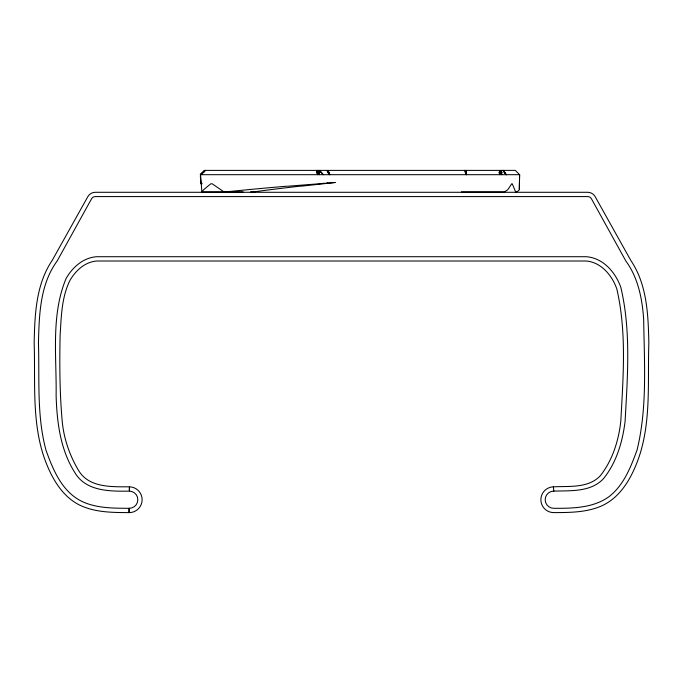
<?xml version="1.0" encoding="UTF-8"?>
<svg xmlns="http://www.w3.org/2000/svg" width="683" height="683" viewBox="0 0 683 683"><rect width="100%" height="100%" fill="white"/><g stroke="black" fill="none" stroke-linecap="round" stroke-linejoin="round"><path stroke-width="1.02" d="M129.224 512.609L129.258 508.314A8.597 8.597 0 0 0 137.829 499.854A8.597 8.597 0 0 0 129.539 491.12L129.224 486.825C111.764 486.748 88.833 487.91 78.536 470.391C69.564 455.339 63.732 438.384 62.179 420.89C59.652 392.563 59.541 364.099 60.104 335.686C61.282 317.194 61.479 297.728 69.786 280.739C75.361 270.775 84.854 261.956 96.696 261.008L586.304 261.008C601.33 262.332 612.113 275.497 616.809 288.909C626.806 332.058 623.195 377.042 620.821 420.89C618.755 440.407 612.566 460.146 600.357 475.718C588.43 488.388 569.417 486.031 553.776 486.825L553.358 486.825A12.892 12.892 0 0 0 540.885 500.093A12.892 12.892 0 0 0 554.109 512.609C570.023 512.523 586.475 512.489 601.347 506.026C617.876 498.735 628.283 483.129 635.156 467.052C652.086 428.096 647.399 384.307 648.85 342.986C648.193 314.743 647.16 284.64 630.802 260.411L595.2 196.721A8.589 8.589 0 0 0 587.687 192.29L95.313 192.29A8.589 8.589 0 0 0 87.8 196.721L52.198 260.411C35.84 284.64 34.807 314.743 34.15 342.986C35.601 384.307 30.914 428.096 47.844 467.052C54.717 483.129 65.124 498.735 81.653 506.026C96.525 512.489 112.977 512.523 128.891 512.609L129.224 512.609A12.892 12.892 0 0 0 142.124 499.922A12.892 12.892 0 0 0 129.642 486.825L129.164 491.12C110.211 491.401 85.956 491.461 74.934 472.738C60.317 449.781 56.92 422.179 56.117 395.542C56.706 356.739 50.781 315.426 66.012 278.69C72.296 267.386 83.215 257.679 96.585 256.714L586.415 256.714C603.217 258.012 615.622 272.415 620.864 287.483C631.169 331.229 627.506 376.879 625.09 421.36C622.597 441.688 616.553 462.485 603.499 478.646C590.846 492.264 570.672 490.582 553.836 491.12L553.461 491.12A8.597 8.597 0 0 0 545.179 499.999A8.597 8.597 0 0 0 554.024 508.314C572.781 508.357 593.075 508.101 608.971 496.695C623.801 485.229 630.759 467.146 637.034 450.114C647.467 407.512 644.282 362.912 643.676 319.431C642.251 298.906 638.221 277.853 625.816 260.932L591.444 198.804A4.294 4.294 0 0 0 587.687 196.584L95.313 196.584A4.294 4.294 0 0 0 91.556 198.804L57.184 260.932C39.896 284.546 39.179 314.965 38.444 343.062C39.597 378.698 36.583 415.307 45.966 450.114C53.163 470.305 62.486 492.827 83.411 502.099C97.746 508.331 113.626 508.186 128.95 508.314L129.258 508.314M128.891 512.609L128.95 508.314M519.311 189.037L519.601 174.686L515.315 170.391L204.567 170.391L200.281 174.686L519.635 174.686L519.311 189.037A179.014 14.531 0.1 0 1 516.382 191.855M317.407 173.969L316.699 171.109M465.465 172.534L465.533 171.109M499.965 173.969L500.426 172.534L500.007 171.109M499.572 171.109L499.119 172.534L499.529 173.969M204.183 171.826L205.173 170.391L201.476 174.686M202.86 172.534L200.589 174.686L205.011 170.391M200.281 174.686L204.567 170.391M203.312 172.534L205.463 170.391M200.648 175.855L201.852 191.863L203.577 189.797A227.439 77.299 -19.8 0 1 210.825 183.795L212.191 183.795L223.922 191.863M232.997 191.616L232.408 191.863M300.99 186.211L335.618 182.446M334.329 182.583L287.97 186.211M322.863 183.368L323.921 183.309M326.67 183.317L327.942 183.275L326.918 183.309M553.836 491.12L553.358 486.825M255.194 191.838L251.062 191.863L255.194 191.838A2.186 1.682 86.5 0 1 254.674 191.616M251.062 191.863L252.804 191.855M201.852 191.863L243.114 191.863M461.392 191.863L504.626 191.863L507.657 189.797A227.439 101.374 -8.7 0 0 511.669 183.795L512.25 183.795L515.588 191.795L516.502 191.863M223.162 191.616L226.107 191.863M201.869 183.906L201.229 183.77A8.555 0.555 2.7 0 1 202.057 183.368M515.494 191.616L515.972 191.863M319.781 171.109L321.223 172.534M327.823 172.534L329.59 174.686L328.583 172.534M465.234 172.534L466.412 174.686L465.772 171.109M200.913 183.642L200.35 175.855M253.88 191.88A136.446 7.137 -5.3 0 1 300.23 186.16M225.936 191.897A179.023 6.924 -4.1 0 1 287.21 186.169M317.945 172.534L317.851 174.686L316.673 172.534L316.792 170.391L317.945 172.534M466.276 170.391L466.088 172.534L464.577 170.391L466.566 174.686L466.276 170.391M501.911 172.534L501.663 174.686L500.852 170.391L501.911 172.534M500.605 172.534L499.922 174.686L499.29 172.534L499.973 170.391L500.605 172.534M323.272 174.686L319.524 170.391L323.272 174.686M328.754 172.534L326.722 170.391L329.966 174.686L328.105 170.391L328.754 172.534M506.24 174.686L503.166 170.391L506.24 174.686M506.06 174.686L502.987 170.391L506.06 174.686M319.149 172.534L317.621 170.391L319.499 174.686L319.149 172.534"/></g></svg>
